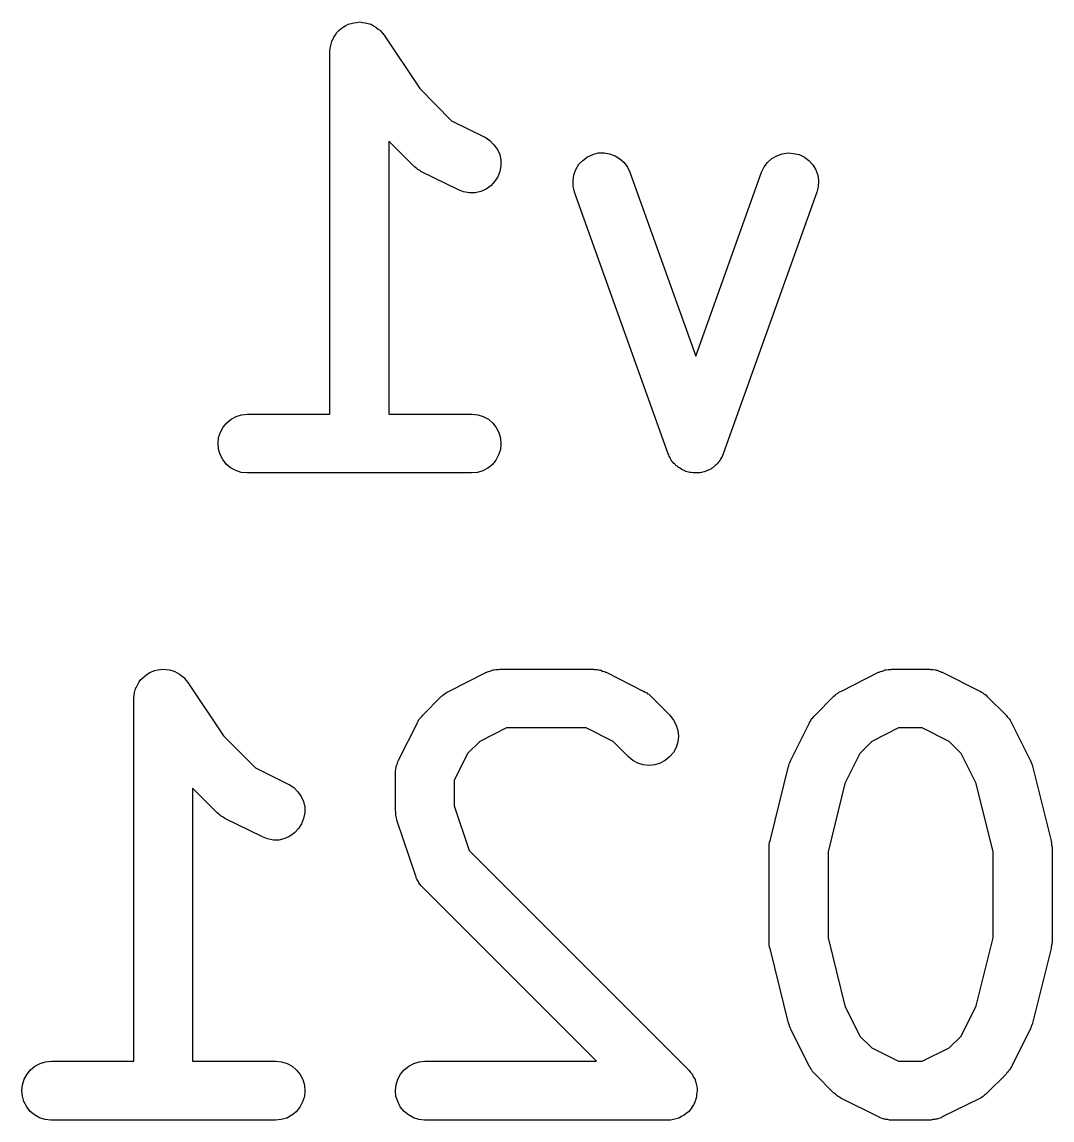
# Model space of a CAD drawing. Extents: x 175.9 to 191.7, y -135.1 to -110.
# Drawn here: x 178.83 to 181.456, y -135.052 to -132.252 of the extents above; entities that cross this region are included whole.
import ezdxf

# ---------------------------------------------------------------- set-up
doc = ezdxf.new("R2010")
doc.units = 0
doc.layers.add('BLACK', color=7, linetype='CONTINUOUS')

msp = doc.modelspace()

# ---------------------------------------------------------------- linework, layer by layer
at = {"layer": 'BLACK', "linetype": 'CONTINUOUS'}
for p, q in [((179.638, -132.274), (179.644, -132.269)), ((179.644, -132.269), (179.649, -132.265)), ((179.649, -132.265), (179.656, -132.261)), ((179.649, -132.265), (179.649, -132.265)), ((179.649, -132.265), (179.649, -132.265)), ((179.656, -132.261), (179.662, -132.258)), ((179.662, -132.258), (179.669, -132.256)), ((179.662, -132.258), (179.662, -132.258)), ((179.662, -132.258), (179.662, -132.258)), ((179.669, -132.256), (179.676, -132.254)), ((179.676, -132.254), (179.684, -132.253)), ((179.676, -132.254), (179.676, -132.254)), ((179.676, -132.254), (179.676, -132.254)), ((179.684, -132.253), (179.691, -132.252)), ((179.691, -132.252), (179.691, -132.252)), ((179.691, -132.252), (179.698, -132.253)), ((179.691, -132.252), (179.691, -132.252)), ((179.698, -132.253), (179.705, -132.254)), ((179.705, -132.254), (179.705, -132.254)), ((179.705, -132.254), (179.706, -132.254)), ((179.706, -132.254), (179.713, -132.256)), ((179.713, -132.256), (179.719, -132.258)), ((179.719, -132.258), (179.719, -132.258)), ((179.719, -132.258), (179.72, -132.258)), ((179.72, -132.258), (179.726, -132.262)), ((179.726, -132.262), (179.732, -132.265)), ((179.732, -132.265), (179.732, -132.265)), ((179.732, -132.265), (179.732, -132.265)), ((179.732, -132.265), (179.738, -132.27)), ((179.738, -132.27), (179.744, -132.274)), ((179.619, -132.305), (179.621, -132.298)), ((179.621, -132.298), (179.622, -132.298)), ((179.622, -132.298), (179.625, -132.291)), ((179.622, -132.298), (179.622, -132.298)), ((179.625, -132.291), (179.629, -132.285)), ((179.629, -132.285), (179.633, -132.279)), ((179.629, -132.285), (179.629, -132.285)), ((179.629, -132.285), (179.629, -132.285)), ((179.633, -132.279), (179.638, -132.274)), ((179.638, -132.274), (179.638, -132.274)), ((179.638, -132.274), (179.638, -132.274)), ((179.744, -132.274), (179.744, -132.274)), ((179.744, -132.274), (179.744, -132.275)), ((179.744, -132.275), (179.748, -132.28)), ((179.748, -132.28), (179.753, -132.286)), ((179.753, -132.286), (179.844, -132.422)), ((179.615, -132.326), (179.616, -132.319)), ((179.615, -132.327), (179.615, -132.326)), ((179.615, -132.326), (179.615, -132.326)), ((179.615, -132.326), (179.615, -132.326)), ((179.615, -132.326), (179.615, -132.326)), ((179.615, -133.252), (179.615, -132.327)), ((179.616, -132.319), (179.617, -132.312)), ((179.617, -132.312), (179.619, -132.305)), ((179.617, -132.312), (179.617, -132.312)), ((179.617, -132.312), (179.617, -132.312)), ((179.844, -132.422), (179.925, -132.504)), ((179.925, -132.504), (180.01, -132.546)), ((180.01, -132.546), (180.011, -132.546)), ((180.011, -132.546), (180.023, -132.554)), ((179.828, -132.619), (179.765, -132.556)), ((179.765, -132.556), (179.765, -133.252)), ((180.023, -132.554), (180.033, -132.565)), ((180.033, -132.565), (180.042, -132.577)), ((180.042, -132.577), (180.048, -132.59)), ((180.048, -132.59), (180.051, -132.604)), ((180.051, -132.604), (180.051, -132.619)), ((180.25, -132.615), (180.26, -132.605)), ((180.26, -132.605), (180.272, -132.596)), ((180.272, -132.596), (180.285, -132.59)), ((180.285, -132.59), (180.299, -132.586)), ((180.299, -132.586), (180.314, -132.586)), ((180.314, -132.586), (180.328, -132.588)), ((180.328, -132.588), (180.342, -132.593)), ((180.342, -132.593), (180.354, -132.601)), ((180.354, -132.601), (180.365, -132.61)), ((180.731, -132.61), (180.742, -132.6)), ((180.742, -132.6), (180.754, -132.593)), ((180.754, -132.593), (180.768, -132.588)), ((180.768, -132.588), (180.783, -132.586)), ((180.783, -132.586), (180.797, -132.587)), ((180.797, -132.587), (180.811, -132.59)), ((180.811, -132.59), (180.825, -132.597)), ((180.825, -132.597), (180.836, -132.605)), ((180.836, -132.605), (180.846, -132.616)), ((179.831, -132.621), (179.828, -132.619)), ((179.834, -132.624), (179.831, -132.621)), ((179.837, -132.626), (179.834, -132.624)), ((179.839, -132.628), (179.837, -132.626)), ((179.843, -132.63), (179.839, -132.628)), ((179.846, -132.632), (179.843, -132.63)), ((179.847, -132.633), (179.846, -132.632)), ((179.943, -132.68), (179.847, -132.633)), ((180.048, -132.633), (180.043, -132.647)), ((180.051, -132.619), (180.048, -132.633)), ((180.237, -132.642), (180.242, -132.628)), ((180.242, -132.628), (180.25, -132.615)), ((180.365, -132.61), (180.374, -132.622)), ((180.374, -132.622), (180.38, -132.635)), ((180.38, -132.635), (180.548, -133.104)), ((180.548, -133.104), (180.715, -132.635)), ((180.715, -132.635), (180.722, -132.621)), ((180.715, -132.635), (180.715, -132.635)), ((180.722, -132.621), (180.731, -132.61)), ((180.846, -132.616), (180.854, -132.629)), ((180.854, -132.629), (180.859, -132.643)), ((180.035, -132.659), (180.025, -132.67)), ((180.043, -132.647), (180.035, -132.659)), ((180.235, -132.656), (180.237, -132.642)), ((180.235, -132.671), (180.235, -132.656)), ((180.859, -132.643), (180.861, -132.657)), ((180.861, -132.657), (180.86, -132.672)), ((179.956, -132.685), (179.943, -132.68)), ((179.971, -132.688), (179.956, -132.685)), ((179.985, -132.688), (179.971, -132.688)), ((180, -132.684), (179.985, -132.688)), ((180.013, -132.678), (180, -132.684)), ((180.025, -132.67), (180.013, -132.678)), ((180.239, -132.685), (180.235, -132.671)), ((180.239, -132.686), (180.239, -132.685)), ((180.477, -133.353), (180.239, -132.686)), ((180.856, -132.686), (180.618, -133.353)), ((180.86, -132.672), (180.856, -132.686)), ((179.343, -133.285), (179.352, -133.274)), ((179.352, -133.274), (179.363, -133.265)), ((179.363, -133.265), (179.376, -133.258)), ((179.376, -133.258), (179.39, -133.254)), ((179.39, -133.254), (179.405, -133.252)), ((179.405, -133.252), (179.615, -133.252)), ((179.765, -133.252), (179.976, -133.252)), ((179.976, -133.252), (179.977, -133.252)), ((179.977, -133.252), (179.992, -133.254)), ((179.992, -133.254), (180.006, -133.258)), ((180.006, -133.258), (180.019, -133.265)), ((180.019, -133.265), (180.03, -133.275)), ((180.03, -133.275), (180.039, -133.286)), ((179.331, -133.312), (179.336, -133.298)), ((179.336, -133.298), (179.343, -133.285)), ((180.039, -133.286), (180.046, -133.299)), ((180.046, -133.299), (180.05, -133.313)), ((179.33, -133.327), (179.331, -133.312)), ((179.331, -133.341), (179.33, -133.327)), ((180.05, -133.313), (180.051, -133.328)), ((180.051, -133.328), (180.05, -133.342)), ((179.335, -133.355), (179.331, -133.341)), ((179.342, -133.368), (179.335, -133.355)), ((180.045, -133.356), (180.038, -133.369)), ((180.05, -133.342), (180.045, -133.356)), ((180.479, -133.356), (180.477, -133.353)), ((180.48, -133.359), (180.479, -133.356)), ((180.482, -133.362), (180.48, -133.359)), ((180.483, -133.366), (180.482, -133.362)), ((180.613, -133.363), (180.611, -133.367)), ((180.615, -133.36), (180.613, -133.363)), ((180.616, -133.357), (180.615, -133.36)), ((180.618, -133.354), (180.616, -133.357)), ((180.618, -133.353), (180.618, -133.354)), ((179.351, -133.38), (179.342, -133.368)), ((179.362, -133.389), (179.351, -133.38)), ((179.375, -133.396), (179.362, -133.389)), ((180.018, -133.39), (180.005, -133.397)), ((180.029, -133.381), (180.018, -133.39)), ((180.038, -133.369), (180.029, -133.381)), ((180.485, -133.369), (180.483, -133.366)), ((180.487, -133.372), (180.485, -133.369)), ((180.49, -133.375), (180.487, -133.372)), ((180.492, -133.378), (180.49, -133.375)), ((180.495, -133.38), (180.492, -133.378)), ((180.497, -133.383), (180.495, -133.38)), ((180.5, -133.385), (180.497, -133.383)), ((180.503, -133.387), (180.5, -133.385)), ((180.506, -133.389), (180.503, -133.387)), ((180.509, -133.391), (180.506, -133.389)), ((180.512, -133.393), (180.509, -133.391)), ((180.589, -133.39), (180.586, -133.392)), ((180.592, -133.388), (180.589, -133.39)), ((180.594, -133.386), (180.592, -133.388)), ((180.597, -133.383), (180.594, -133.386)), ((180.6, -133.381), (180.597, -133.383)), ((180.603, -133.378), (180.6, -133.381)), ((180.605, -133.375), (180.603, -133.378)), ((180.607, -133.373), (180.605, -133.375)), ((180.609, -133.37), (180.607, -133.373)), ((180.611, -133.367), (180.609, -133.37)), ((179.389, -133.401), (179.375, -133.396)), ((179.404, -133.402), (179.389, -133.401)), ((179.405, -133.402), (179.404, -133.402)), ((179.976, -133.402), (179.405, -133.402)), ((179.991, -133.401), (179.976, -133.402)), ((180.005, -133.397), (179.991, -133.401)), ((180.515, -133.395), (180.512, -133.393)), ((180.519, -133.396), (180.515, -133.395)), ((180.522, -133.398), (180.519, -133.396)), ((180.526, -133.399), (180.522, -133.398)), ((180.529, -133.4), (180.526, -133.399)), ((180.533, -133.401), (180.529, -133.4)), ((180.536, -133.401), (180.533, -133.401)), ((180.54, -133.402), (180.536, -133.401)), ((180.544, -133.402), (180.54, -133.402)), ((180.547, -133.402), (180.544, -133.402)), ((180.551, -133.402), (180.547, -133.402)), ((180.554, -133.402), (180.551, -133.402)), ((180.558, -133.402), (180.554, -133.402)), ((180.562, -133.401), (180.558, -133.402)), ((180.565, -133.4), (180.562, -133.401)), ((180.569, -133.399), (180.565, -133.4)), ((180.572, -133.398), (180.569, -133.399)), ((180.576, -133.397), (180.572, -133.398)), ((180.579, -133.395), (180.576, -133.397)), ((180.582, -133.394), (180.579, -133.395)), ((180.586, -133.392), (180.582, -133.394)), ((179.138, -133.924), (179.144, -133.919)), ((179.144, -133.919), (179.149, -133.915)), ((179.149, -133.915), (179.156, -133.911)), ((179.149, -133.915), (179.149, -133.915)), ((179.149, -133.915), (179.149, -133.915)), ((179.156, -133.911), (179.162, -133.908)), ((179.162, -133.908), (179.169, -133.906)), ((179.162, -133.908), (179.162, -133.908)), ((179.162, -133.908), (179.162, -133.908)), ((179.169, -133.906), (179.176, -133.904)), ((179.176, -133.904), (179.184, -133.903)), ((179.176, -133.904), (179.176, -133.904)), ((179.176, -133.904), (179.176, -133.904)), ((179.184, -133.903), (179.191, -133.902)), ((179.191, -133.902), (179.191, -133.902)), ((179.191, -133.902), (179.198, -133.903)), ((179.191, -133.902), (179.191, -133.902)), ((179.198, -133.903), (179.205, -133.904)), ((179.205, -133.904), (179.205, -133.904)), ((179.205, -133.904), (179.206, -133.904)), ((179.206, -133.904), (179.213, -133.906)), ((179.213, -133.906), (179.219, -133.908)), ((179.219, -133.908), (179.219, -133.908)), ((179.219, -133.908), (179.22, -133.908)), ((179.22, -133.908), (179.226, -133.912)), ((179.226, -133.912), (179.232, -133.915)), ((179.232, -133.915), (179.232, -133.915)), ((179.232, -133.915), (179.232, -133.915)), ((179.232, -133.915), (179.238, -133.92)), ((179.238, -133.92), (179.244, -133.924)), ((179.919, -133.958), (180.014, -133.91)), ((180.014, -133.91), (180.015, -133.91)), ((180.015, -133.91), (180.017, -133.909)), ((180.017, -133.909), (180.019, -133.908)), ((180.019, -133.908), (180.024, -133.907)), ((180.024, -133.907), (180.029, -133.905)), ((180.029, -133.905), (180.031, -133.904)), ((180.031, -133.904), (180.033, -133.904)), ((180.033, -133.904), (180.038, -133.903)), ((180.038, -133.903), (180.043, -133.903)), ((180.043, -133.903), (180.045, -133.903)), ((180.045, -133.903), (180.048, -133.902)), ((180.048, -133.902), (180.286, -133.902)), ((180.286, -133.902), (180.287, -133.902)), ((180.287, -133.902), (180.289, -133.903)), ((180.289, -133.903), (180.291, -133.903)), ((180.291, -133.903), (180.296, -133.903)), ((180.296, -133.903), (180.301, -133.904)), ((180.301, -133.904), (180.303, -133.905)), ((180.303, -133.905), (180.306, -133.905)), ((180.306, -133.905), (180.31, -133.907)), ((180.31, -133.907), (180.315, -133.908)), ((180.315, -133.908), (180.317, -133.91)), ((180.317, -133.91), (180.319, -133.91)), ((180.319, -133.91), (180.414, -133.958)), ((180.919, -133.958), (181.014, -133.91)), ((181.014, -133.91), (181.015, -133.91)), ((181.015, -133.91), (181.017, -133.909)), ((181.017, -133.909), (181.019, -133.908)), ((181.019, -133.908), (181.024, -133.907)), ((181.024, -133.907), (181.029, -133.905)), ((181.029, -133.905), (181.031, -133.904)), ((181.031, -133.904), (181.033, -133.904)), ((181.033, -133.904), (181.038, -133.903)), ((181.038, -133.903), (181.043, -133.903)), ((181.043, -133.903), (181.045, -133.903)), ((181.045, -133.903), (181.048, -133.902)), ((181.048, -133.902), (181.143, -133.902)), ((181.143, -133.902), (181.144, -133.902)), ((181.144, -133.902), (181.146, -133.903)), ((181.146, -133.903), (181.148, -133.903)), ((181.148, -133.903), (181.153, -133.903)), ((181.153, -133.903), (181.158, -133.904)), ((181.158, -133.904), (181.161, -133.905)), ((181.161, -133.905), (181.163, -133.905)), ((181.163, -133.905), (181.168, -133.907)), ((181.168, -133.907), (181.172, -133.908)), ((181.172, -133.908), (181.174, -133.91)), ((181.174, -133.91), (181.176, -133.91)), ((181.176, -133.91), (181.272, -133.958)), ((179.119, -133.955), (179.121, -133.948)), ((179.121, -133.948), (179.122, -133.948)), ((179.122, -133.948), (179.125, -133.941)), ((179.122, -133.948), (179.122, -133.948)), ((179.125, -133.941), (179.129, -133.935)), ((179.129, -133.935), (179.133, -133.929)), ((179.129, -133.935), (179.129, -133.935)), ((179.129, -133.935), (179.129, -133.935)), ((179.133, -133.929), (179.138, -133.924)), ((179.138, -133.924), (179.138, -133.924)), ((179.138, -133.924), (179.138, -133.924)), ((179.244, -133.924), (179.244, -133.924)), ((179.244, -133.924), (179.244, -133.925)), ((179.244, -133.925), (179.248, -133.93)), ((179.248, -133.93), (179.253, -133.936)), ((179.253, -133.936), (179.344, -134.072)), ((179.115, -133.976), (179.116, -133.969)), ((179.115, -133.977), (179.115, -133.976)), ((179.115, -133.976), (179.115, -133.976)), ((179.115, -133.976), (179.115, -133.976)), ((179.115, -133.976), (179.115, -133.976)), ((179.115, -134.902), (179.115, -133.977)), ((179.116, -133.969), (179.117, -133.962)), ((179.117, -133.962), (179.119, -133.955)), ((179.117, -133.962), (179.117, -133.962)), ((179.117, -133.962), (179.117, -133.962)), ((179.852, -134.02), (179.899, -133.972)), ((179.899, -133.972), (179.9, -133.971)), ((179.9, -133.971), (179.903, -133.969)), ((179.903, -133.969), (179.906, -133.966)), ((179.906, -133.966), (179.909, -133.964)), ((179.909, -133.964), (179.912, -133.962)), ((179.912, -133.962), (179.915, -133.96)), ((179.915, -133.96), (179.919, -133.958)), ((180.414, -133.958), (180.415, -133.958)), ((180.415, -133.958), (180.419, -133.961)), ((180.419, -133.961), (180.423, -133.963)), ((180.423, -133.963), (180.425, -133.965)), ((180.425, -133.965), (180.428, -133.966)), ((180.428, -133.966), (180.431, -133.969)), ((180.431, -133.969), (180.434, -133.972)), ((180.434, -133.972), (180.482, -134.02)), ((180.852, -134.02), (180.899, -133.972)), ((180.899, -133.972), (180.9, -133.971)), ((180.9, -133.971), (180.903, -133.969)), ((180.903, -133.969), (180.906, -133.966)), ((180.906, -133.966), (180.909, -133.964)), ((180.909, -133.964), (180.912, -133.962)), ((180.912, -133.962), (180.915, -133.96)), ((180.915, -133.96), (180.919, -133.958)), ((181.272, -133.958), (181.273, -133.958)), ((181.273, -133.958), (181.276, -133.961)), ((181.276, -133.961), (181.28, -133.963)), ((181.28, -133.963), (181.282, -133.965)), ((181.282, -133.965), (181.285, -133.966)), ((181.285, -133.966), (181.288, -133.969)), ((181.288, -133.969), (181.291, -133.972)), ((181.291, -133.972), (181.339, -134.02)), ((179.838, -134.038), (179.84, -134.035)), ((179.84, -134.035), (179.842, -134.031)), ((179.842, -134.031), (179.844, -134.028)), ((179.844, -134.028), (179.846, -134.026)), ((179.846, -134.026), (179.849, -134.023)), ((179.849, -134.023), (179.852, -134.02)), ((180.482, -134.02), (180.482, -134.02)), ((180.482, -134.02), (180.491, -134.032)), ((180.491, -134.032), (180.498, -134.045)), ((180.838, -134.038), (180.84, -134.035)), ((180.84, -134.035), (180.842, -134.031)), ((180.842, -134.031), (180.844, -134.028)), ((180.844, -134.028), (180.846, -134.026)), ((180.846, -134.026), (180.849, -134.023)), ((180.849, -134.023), (180.852, -134.02)), ((181.339, -134.02), (181.339, -134.02)), ((181.339, -134.02), (181.342, -134.024)), ((181.342, -134.024), (181.345, -134.027)), ((181.345, -134.027), (181.347, -134.029)), ((181.347, -134.029), (181.349, -134.032)), ((181.349, -134.032), (181.351, -134.036)), ((179.79, -134.134), (179.838, -134.039)), ((179.838, -134.039), (179.838, -134.038)), ((180.065, -134.052), (179.997, -134.087)), ((180.268, -134.052), (180.065, -134.052)), ((180.337, -134.087), (180.268, -134.052)), ((180.498, -134.045), (180.502, -134.059)), ((180.502, -134.059), (180.504, -134.073)), ((180.79, -134.134), (180.838, -134.039)), ((180.838, -134.039), (180.838, -134.038)), ((181.065, -134.052), (180.997, -134.087)), ((181.125, -134.052), (181.065, -134.052)), ((181.194, -134.087), (181.125, -134.052)), ((181.351, -134.036), (181.353, -134.039)), ((181.353, -134.039), (181.4, -134.134)), ((179.344, -134.072), (179.425, -134.154)), ((179.997, -134.087), (179.966, -134.117)), ((180.376, -134.126), (180.337, -134.087)), ((180.502, -134.088), (180.498, -134.102)), ((180.504, -134.073), (180.502, -134.088)), ((180.997, -134.087), (180.966, -134.117)), ((181.224, -134.117), (181.194, -134.087)), ((179.966, -134.117), (179.932, -134.186)), ((180.491, -134.115), (180.481, -134.126)), ((180.498, -134.102), (180.491, -134.115)), ((180.966, -134.117), (180.928, -134.194)), ((181.263, -134.194), (181.224, -134.117)), ((179.785, -134.148), (179.787, -134.143)), ((179.787, -134.143), (179.788, -134.138)), ((179.788, -134.138), (179.789, -134.136)), ((179.789, -134.136), (179.79, -134.134)), ((180.387, -134.135), (180.376, -134.126)), ((180.4, -134.142), (180.387, -134.135)), ((180.414, -134.146), (180.4, -134.142)), ((180.428, -134.148), (180.414, -134.146)), ((180.443, -134.146), (180.428, -134.148)), ((180.457, -134.142), (180.443, -134.146)), ((180.47, -134.135), (180.457, -134.142)), ((180.481, -134.126), (180.47, -134.135)), ((180.785, -134.148), (180.787, -134.141)), ((180.787, -134.141), (180.79, -134.135)), ((180.79, -134.135), (180.79, -134.134)), ((180.79, -134.135), (180.79, -134.135)), ((181.4, -134.134), (181.401, -134.135)), ((181.401, -134.135), (181.401, -134.136)), ((181.401, -134.136), (181.401, -134.136)), ((181.401, -134.136), (181.404, -134.142)), ((181.404, -134.142), (181.406, -134.149)), ((179.425, -134.154), (179.51, -134.196)), ((179.782, -134.162), (179.783, -134.157)), ((179.782, -134.165), (179.782, -134.162)), ((179.782, -134.167), (179.782, -134.165)), ((179.782, -134.168), (179.782, -134.167)), ((179.782, -134.263), (179.782, -134.168)), ((179.783, -134.157), (179.784, -134.152)), ((179.784, -134.15), (179.785, -134.148)), ((179.784, -134.152), (179.784, -134.15)), ((180.737, -134.34), (180.784, -134.15)), ((180.784, -134.15), (180.785, -134.149)), ((180.785, -134.149), (180.785, -134.148)), ((180.785, -134.148), (180.785, -134.148)), ((181.406, -134.149), (181.406, -134.149)), ((181.406, -134.149), (181.406, -134.15)), ((181.406, -134.15), (181.454, -134.34)), ((179.51, -134.196), (179.511, -134.196)), ((179.511, -134.196), (179.523, -134.204)), ((179.932, -134.186), (179.932, -134.251)), ((180.928, -134.194), (180.885, -134.368)), ((181.306, -134.368), (181.263, -134.194)), ((179.328, -134.269), (179.265, -134.206)), ((179.265, -134.206), (179.265, -134.902)), ((179.523, -134.204), (179.533, -134.215)), ((179.533, -134.215), (179.542, -134.227)), ((179.542, -134.227), (179.548, -134.24)), ((179.548, -134.24), (179.551, -134.254)), ((179.551, -134.254), (179.551, -134.269)), ((179.932, -134.251), (179.97, -134.365)), ((179.331, -134.271), (179.328, -134.269)), ((179.334, -134.274), (179.331, -134.271)), ((179.337, -134.276), (179.334, -134.274)), ((179.339, -134.278), (179.337, -134.276)), ((179.343, -134.28), (179.339, -134.278)), ((179.346, -134.282), (179.343, -134.28)), ((179.347, -134.283), (179.346, -134.282)), ((179.443, -134.33), (179.347, -134.283)), ((179.548, -134.283), (179.543, -134.297)), ((179.551, -134.269), (179.548, -134.283)), ((179.783, -134.267), (179.782, -134.263)), ((179.783, -134.272), (179.783, -134.267)), ((179.783, -134.275), (179.783, -134.272)), ((179.784, -134.278), (179.783, -134.275)), ((179.785, -134.282), (179.784, -134.278)), ((179.786, -134.286), (179.785, -134.282)), ((179.786, -134.287), (179.786, -134.286)), ((179.834, -134.43), (179.786, -134.287)), ((179.535, -134.309), (179.525, -134.32)), ((179.543, -134.297), (179.535, -134.309)), ((179.456, -134.335), (179.443, -134.33)), ((179.471, -134.338), (179.456, -134.335)), ((179.485, -134.338), (179.471, -134.338)), ((179.5, -134.334), (179.485, -134.338)), ((179.513, -134.328), (179.5, -134.334)), ((179.525, -134.32), (179.513, -134.328)), ((180.735, -134.349), (180.736, -134.343)), ((180.736, -134.343), (180.737, -134.341)), ((180.737, -134.341), (180.737, -134.34)), ((181.454, -134.34), (181.454, -134.341)), ((181.454, -134.341), (181.454, -134.342)), ((181.454, -134.342), (181.455, -134.344)), ((179.97, -134.365), (180.529, -134.924)), ((180.735, -134.355), (180.735, -134.349)), ((180.735, -134.356), (180.735, -134.355)), ((180.735, -134.357), (180.735, -134.356)), ((180.735, -134.358), (180.735, -134.357)), ((180.735, -134.596), (180.735, -134.358)), ((180.885, -134.368), (180.885, -134.587)), ((181.306, -134.587), (181.306, -134.368)), ((181.455, -134.344), (181.455, -134.35)), ((181.455, -134.35), (181.456, -134.356)), ((181.456, -134.356), (181.456, -134.357)), ((181.456, -134.357), (181.456, -134.358)), ((181.456, -134.358), (181.456, -134.596)), ((179.835, -134.432), (179.834, -134.43)), ((179.835, -134.434), (179.835, -134.432)), ((179.837, -134.438), (179.835, -134.434)), ((179.84, -134.443), (179.837, -134.438)), ((179.841, -134.445), (179.84, -134.443)), ((179.842, -134.447), (179.841, -134.445)), ((179.845, -134.451), (179.842, -134.447)), ((179.848, -134.455), (179.845, -134.451)), ((179.85, -134.457), (179.848, -134.455)), ((179.851, -134.458), (179.85, -134.457)), ((179.852, -134.459), (179.851, -134.458)), ((180.295, -134.902), (179.852, -134.459)), ((180.885, -134.587), (180.928, -134.761)), ((181.263, -134.761), (181.306, -134.587)), ((180.735, -134.598), (180.735, -134.596)), ((180.735, -134.599), (180.735, -134.598)), ((180.735, -134.605), (180.735, -134.599)), ((180.736, -134.611), (180.735, -134.605)), ((180.736, -134.612), (180.736, -134.611)), ((180.737, -134.614), (180.736, -134.612)), ((180.737, -134.615), (180.737, -134.614)), ((180.784, -134.805), (180.737, -134.615)), ((181.454, -134.615), (181.406, -134.805)), ((181.455, -134.606), (181.454, -134.612)), ((181.454, -134.612), (181.454, -134.613)), ((181.454, -134.613), (181.454, -134.615)), ((181.456, -134.6), (181.455, -134.606)), ((181.456, -134.596), (181.456, -134.597)), ((181.456, -134.597), (181.456, -134.599)), ((181.456, -134.599), (181.456, -134.6)), ((180.928, -134.761), (180.966, -134.838)), ((181.224, -134.838), (181.263, -134.761)), ((180.785, -134.806), (180.784, -134.805)), ((180.784, -134.805), (180.784, -134.805)), ((180.787, -134.812), (180.785, -134.806)), ((180.789, -134.819), (180.787, -134.812)), ((180.79, -134.82), (180.789, -134.819)), ((180.789, -134.819), (180.789, -134.819)), ((181.403, -134.813), (181.401, -134.82)), ((181.406, -134.807), (181.403, -134.813)), ((181.406, -134.805), (181.406, -134.806)), ((181.406, -134.806), (181.406, -134.806)), ((181.406, -134.806), (181.406, -134.807)), ((180.838, -134.916), (180.79, -134.82)), ((180.79, -134.82), (180.79, -134.82)), ((180.966, -134.838), (180.997, -134.868)), ((181.194, -134.868), (181.224, -134.838)), ((181.4, -134.82), (181.353, -134.916)), ((181.401, -134.82), (181.4, -134.82)), ((181.401, -134.82), (181.401, -134.82)), ((180.997, -134.868), (181.065, -134.902)), ((181.125, -134.902), (181.194, -134.868)), ((178.89, -134.904), (178.905, -134.902)), ((178.905, -134.902), (179.115, -134.902)), ((179.265, -134.902), (179.476, -134.902)), ((179.476, -134.902), (179.477, -134.902)), ((179.477, -134.902), (179.492, -134.904)), ((179.843, -134.904), (179.857, -134.902)), ((179.857, -134.902), (180.295, -134.902)), ((181.065, -134.902), (181.125, -134.902)), ((178.843, -134.935), (178.852, -134.924)), ((178.852, -134.924), (178.863, -134.915)), ((178.863, -134.915), (178.876, -134.908)), ((178.876, -134.908), (178.89, -134.904)), ((179.492, -134.904), (179.506, -134.908)), ((179.506, -134.908), (179.519, -134.915)), ((179.519, -134.915), (179.53, -134.925)), ((179.53, -134.925), (179.539, -134.936)), ((179.795, -134.935), (179.804, -134.924)), ((179.804, -134.924), (179.816, -134.915)), ((179.816, -134.915), (179.829, -134.908)), ((179.829, -134.908), (179.843, -134.904)), ((180.529, -134.924), (180.53, -134.925)), ((180.53, -134.925), (180.53, -134.925)), ((180.53, -134.925), (180.53, -134.925)), ((180.53, -134.925), (180.53, -134.925)), ((180.53, -134.925), (180.534, -134.931)), ((180.534, -134.931), (180.539, -134.936)), ((180.84, -134.919), (180.838, -134.916)), ((180.842, -134.923), (180.84, -134.919)), ((180.844, -134.925), (180.842, -134.923)), ((180.845, -134.928), (180.844, -134.925)), ((180.848, -134.931), (180.845, -134.928)), ((180.851, -134.934), (180.848, -134.931)), ((181.344, -134.929), (181.341, -134.932)), ((181.346, -134.926), (181.344, -134.929)), ((181.348, -134.924), (181.346, -134.926)), ((181.35, -134.92), (181.348, -134.924)), ((181.352, -134.917), (181.35, -134.92)), ((181.353, -134.916), (181.352, -134.917)), ((178.831, -134.962), (178.836, -134.948)), ((178.836, -134.948), (178.843, -134.935)), ((179.539, -134.936), (179.546, -134.949)), ((179.546, -134.949), (179.55, -134.963)), ((179.784, -134.962), (179.788, -134.948)), ((179.788, -134.948), (179.795, -134.935)), ((180.539, -134.936), (180.539, -134.936)), ((180.539, -134.936), (180.539, -134.937)), ((180.539, -134.937), (180.542, -134.943)), ((180.542, -134.943), (180.546, -134.949)), ((180.546, -134.949), (180.546, -134.949)), ((180.546, -134.949), (180.546, -134.95)), ((180.546, -134.95), (180.548, -134.956)), ((180.548, -134.956), (180.55, -134.963)), ((180.852, -134.935), (180.851, -134.934)), ((180.899, -134.983), (180.852, -134.935)), ((181.339, -134.935), (181.291, -134.983)), ((181.341, -134.932), (181.339, -134.935)), ((178.83, -134.977), (178.831, -134.962)), ((178.831, -134.991), (178.83, -134.977)), ((179.55, -134.963), (179.551, -134.978)), ((179.551, -134.978), (179.55, -134.992)), ((179.782, -134.977), (179.784, -134.962)), ((179.783, -134.991), (179.782, -134.977)), ((180.55, -134.963), (180.55, -134.963)), ((180.55, -134.963), (180.55, -134.964)), ((180.55, -134.964), (180.551, -134.971)), ((180.551, -134.978), (180.55, -134.985)), ((180.55, -134.985), (180.55, -134.992)), ((180.551, -134.971), (180.551, -134.978)), ((180.551, -134.978), (180.551, -134.978)), ((180.551, -134.978), (180.551, -134.978)), ((180.903, -134.985), (180.899, -134.983)), ((180.906, -134.988), (180.903, -134.985)), ((181.287, -134.986), (181.284, -134.989)), ((181.29, -134.984), (181.287, -134.986)), ((181.291, -134.983), (181.29, -134.984)), ((178.835, -135.005), (178.831, -134.991)), ((178.842, -135.018), (178.835, -135.005)), ((179.545, -135.006), (179.538, -135.019)), ((179.55, -134.992), (179.545, -135.006)), ((179.788, -135.005), (179.783, -134.991)), ((179.794, -135.018), (179.788, -135.005)), ((180.542, -135.013), (180.538, -135.019)), ((180.545, -135.007), (180.542, -135.013)), ((180.548, -134.999), (180.545, -135.006)), ((180.545, -135.006), (180.545, -135.007)), ((180.545, -135.007), (180.545, -135.007)), ((180.55, -134.993), (180.548, -134.999)), ((180.55, -134.992), (180.55, -134.993)), ((180.55, -134.993), (180.55, -134.993)), ((180.908, -134.99), (180.906, -134.988)), ((180.911, -134.992), (180.908, -134.99)), ((180.914, -134.994), (180.911, -134.992)), ((180.918, -134.996), (180.914, -134.994)), ((180.919, -134.997), (180.918, -134.996)), ((181.014, -135.044), (180.919, -134.997)), ((181.272, -134.997), (181.176, -135.044)), ((181.275, -134.995), (181.272, -134.997)), ((181.279, -134.993), (181.275, -134.995)), ((181.281, -134.991), (181.279, -134.993)), ((181.284, -134.989), (181.281, -134.991)), ((178.851, -135.03), (178.842, -135.018)), ((178.862, -135.039), (178.851, -135.03)), ((178.875, -135.046), (178.862, -135.039)), ((179.518, -135.04), (179.505, -135.047)), ((179.529, -135.031), (179.518, -135.04)), ((179.538, -135.019), (179.529, -135.031)), ((179.804, -135.03), (179.794, -135.018)), ((179.815, -135.039), (179.804, -135.03)), ((179.828, -135.046), (179.815, -135.039)), ((180.511, -135.043), (180.505, -135.047)), ((180.517, -135.04), (180.511, -135.043)), ((180.518, -135.04), (180.517, -135.04)), ((180.523, -135.035), (180.518, -135.04)), ((180.518, -135.04), (180.518, -135.04)), ((180.529, -135.031), (180.523, -135.035)), ((180.534, -135.025), (180.529, -135.031)), ((180.529, -135.031), (180.529, -135.031)), ((180.529, -135.031), (180.529, -135.031)), ((180.538, -135.02), (180.534, -135.025)), ((180.538, -135.019), (180.538, -135.019)), ((180.538, -135.019), (180.538, -135.02)), ((178.889, -135.051), (178.875, -135.046)), ((178.904, -135.052), (178.889, -135.051)), ((178.905, -135.052), (178.904, -135.052)), ((179.476, -135.052), (178.905, -135.052)), ((179.491, -135.051), (179.476, -135.052)), ((179.505, -135.047), (179.491, -135.051)), ((179.842, -135.051), (179.828, -135.046)), ((179.856, -135.052), (179.842, -135.051)), ((179.857, -135.052), (179.856, -135.052)), ((180.476, -135.052), (179.857, -135.052)), ((180.483, -135.052), (180.476, -135.052)), ((180.491, -135.051), (180.483, -135.052)), ((180.498, -135.049), (180.491, -135.051)), ((180.491, -135.051), (180.491, -135.051)), ((180.491, -135.051), (180.491, -135.051)), ((180.505, -135.047), (180.498, -135.049)), ((180.505, -135.047), (180.505, -135.047)), ((180.505, -135.047), (180.505, -135.047)), ((181.016, -135.045), (181.014, -135.044)), ((181.018, -135.046), (181.016, -135.045)), ((181.023, -135.048), (181.018, -135.046)), ((181.028, -135.05), (181.023, -135.048)), ((181.03, -135.05), (181.028, -135.05)), ((181.032, -135.051), (181.03, -135.05)), ((181.037, -135.051), (181.032, -135.051)), ((181.042, -135.052), (181.037, -135.051)), ((181.044, -135.052), (181.042, -135.052)), ((181.047, -135.052), (181.044, -135.052)), ((181.048, -135.052), (181.047, -135.052)), ((181.143, -135.052), (181.048, -135.052)), ((181.145, -135.052), (181.143, -135.052)), ((181.147, -135.052), (181.145, -135.052)), ((181.152, -135.051), (181.147, -135.052)), ((181.157, -135.051), (181.152, -135.051)), ((181.16, -135.05), (181.157, -135.051)), ((181.162, -135.05), (181.16, -135.05)), ((181.167, -135.048), (181.162, -135.05)), ((181.171, -135.047), (181.167, -135.048)), ((181.173, -135.046), (181.171, -135.047)), ((181.175, -135.045), (181.173, -135.046)), ((181.176, -135.044), (181.175, -135.045))]:
    msp.add_line(p, q, dxfattribs=at)

doc.saveas('drawing.dxf')
